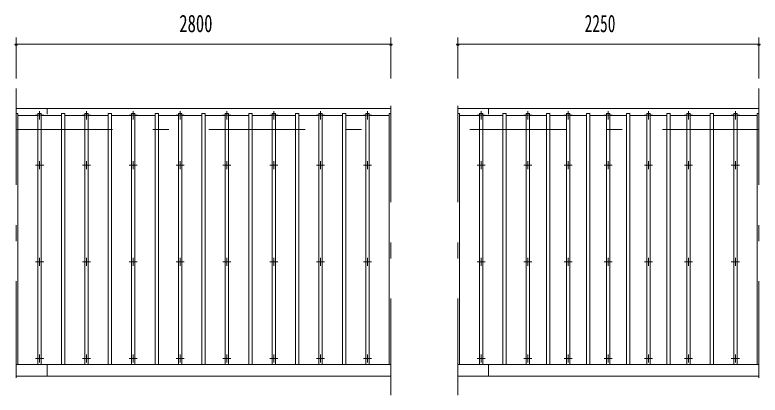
# Model space of a CAD drawing. Units: millimetres, scale not verified. Extents: x -26654 to 26660, y -10500 to 10500.
# Drawn here: x -15176 to -9606, y 6538 to 9377 of the extents above; entities that cross this region are included whole.
import ezdxf
from ezdxf.enums import TextEntityAlignment as Align

# ---------------------------------------------------------------- set-up
doc = ezdxf.new("R2010")
doc.units = ezdxf.units.MM
doc.header["$LTSCALE"] = 60
doc.linetypes.add('USER3', pattern=[24, 12, -5, 2, -5])
for name, color, linetype, lineweight in [('0-2_1-05BOLD', 7, 'Continuous', 18), ('0-3_1-25CENTER', 3, 'USER3', 18), ('0-4_1-45THIN', 4, 'Continuous', 18), ('0-5_1-55DIM', 3, 'Continuous', 18)]:
    doc.layers.add(name, color=color, linetype=linetype, lineweight=lineweight)
doc.styles.add('ＭＳ ゴシック', font='')
doc.styles.get('ＭＳ ゴシック').set_extended_font_data('MS Gothic')

msp = doc.modelspace()

# ---------------------------------------------------------------- linework, layer by layer
at = {"layer": '0-2_1-05BOLD'}
for p, q in [((-12366.46, 8677.67), (-15166.45, 8677.67)), ((-14936.46, 8677.67), (-14936.46, 8634.18)), ((-9616.46, 8677.67), (-11866.46, 8677.67)), ((-11636.46, 8677.67), (-11636.46, 8634.18)), ((-15166.46, 6765.11), (-12366.46, 6765.11)), ((-14936.46, 6765.11), (-14936.46, 6677.68)), ((-11866.46, 6765.11), (-9616.46, 6765.11)), ((-11636.46, 6677.68), (-11636.46, 6765.11)), ((-12366.46, 6677.68), (-15166.46, 6677.68)), ((-9616.46, 6677.68), (-11866.46, 6677.68))]:
    msp.add_line(p, q, dxfattribs=at)
at = {"layer": '0-3_1-25CENTER'}
for p, q in [((-15166.45, 8827.67), (-15166.45, 6537.67)), ((-12366.45, 6537.67), (-12366.45, 8827.67)), ((-11866.46, 6537.67), (-11866.46, 8827.67)), ((-9616.45, 8827.67), (-9616.45, 6537.67)), ((-14991.46, 8596.72), (-14991.46, 8656.71)), ((-14641.45, 8656.71), (-14641.45, 8596.72)), ((-14291.46, 8596.72), (-14291.46, 8656.71)), ((-13941.45, 8656.71), (-13941.45, 8596.72)), ((-13591.45, 8656.71), (-13591.45, 8596.72)), ((-13241.46, 8656.71), (-13241.46, 8596.72)), ((-12891.46, 8656.71), (-12891.46, 8596.72)), ((-12541.45, 8656.71), (-12541.45, 8596.72)), ((-11691.45, 8656.71), (-11691.45, 8596.72)), ((-11341.45, 8596.72), (-11341.45, 8656.71)), ((-11041.45, 8656.71), (-11041.45, 8596.72)), ((-10741.45, 8656.71), (-10741.45, 8596.72)), ((-10441.45, 8656.71), (-10441.45, 8596.72)), ((-10141.45, 8656.71), (-10141.45, 8596.72)), ((-9791.45, 8596.72), (-9791.45, 8656.71)), ((-15021.45, 8626.72), (-14961.45, 8626.72)), ((-14671.45, 8626.72), (-14611.46, 8626.72)), ((-14321.45, 8626.72), (-14261.45, 8626.72)), ((-13971.45, 8626.72), (-13911.45, 8626.72)), ((-13621.45, 8626.72), (-13561.46, 8626.72)), ((-13271.45, 8626.72), (-13211.46, 8626.72)), ((-12921.46, 8626.72), (-12861.46, 8626.72)), ((-12511.45, 8626.72), (-12571.45, 8626.72)), ((-11721.45, 8626.72), (-11661.45, 8626.72)), ((-11311.45, 8626.72), (-11371.45, 8626.72)), ((-11011.45, 8626.72), (-11071.45, 8626.72)), ((-10711.45, 8626.72), (-10771.45, 8626.72)), ((-10411.45, 8626.72), (-10471.46, 8626.72)), ((-10111.45, 8626.72), (-10171.45, 8626.72)), ((-9821.45, 8626.72), (-9761.45, 8626.72)), ((-15166.45, 8521.68), (-12366.46, 8521.68)), ((-9616.46, 8521.68), (-11866.46, 8521.68)), ((-14961.45, 8254.17), (-15021.45, 8254.17)), ((-14991.46, 8284.17), (-14991.46, 8224.17)), ((-14611.46, 8254.17), (-14671.45, 8254.17)), ((-14641.45, 8224.17), (-14641.45, 8284.17)), ((-14261.45, 8254.17), (-14321.45, 8254.17)), ((-14291.46, 8284.17), (-14291.46, 8224.17)), ((-13911.45, 8254.17), (-13971.45, 8254.17)), ((-13941.45, 8224.17), (-13941.45, 8284.17)), ((-13561.46, 8254.17), (-13621.45, 8254.17)), ((-13591.45, 8284.17), (-13591.45, 8224.17)), ((-13211.46, 8254.17), (-13271.45, 8254.17)), ((-13241.46, 8284.17), (-13241.46, 8224.17)), ((-12861.46, 8254.17), (-12921.46, 8254.17)), ((-12891.46, 8284.17), (-12891.46, 8224.17)), ((-12571.45, 8254.17), (-12511.45, 8254.17)), ((-12541.45, 8284.17), (-12541.45, 8224.17)), ((-11721.45, 8254.17), (-11661.45, 8254.17)), ((-11691.45, 8284.17), (-11691.45, 8224.17)), ((-11371.45, 8254.17), (-11311.45, 8254.17)), ((-11341.45, 8284.17), (-11341.45, 8224.17)), ((-11071.45, 8254.17), (-11011.45, 8254.17)), ((-11041.45, 8284.17), (-11041.45, 8224.17)), ((-10771.45, 8254.17), (-10711.45, 8254.17)), ((-10741.45, 8284.17), (-10741.45, 8224.17)), ((-10471.46, 8254.17), (-10411.45, 8254.17)), ((-10441.45, 8284.17), (-10441.45, 8224.17)), ((-10171.45, 8254.17), (-10111.45, 8254.17)), ((-10141.45, 8284.17), (-10141.45, 8224.17)), ((-9821.45, 8254.17), (-9761.45, 8254.17)), ((-9791.45, 8284.17), (-9791.45, 8224.17)), ((-14961.45, 7532.51), (-15021.45, 7532.51)), ((-14991.46, 7562.51), (-14991.46, 7502.51)), ((-14611.46, 7532.51), (-14671.45, 7532.51)), ((-14641.45, 7502.51), (-14641.45, 7562.51)), ((-14261.45, 7532.51), (-14321.45, 7532.51)), ((-14291.46, 7562.51), (-14291.46, 7502.51)), ((-13911.45, 7532.51), (-13971.45, 7532.51)), ((-13941.45, 7502.51), (-13941.45, 7562.51)), ((-13561.46, 7532.51), (-13621.45, 7532.51)), ((-13591.45, 7562.51), (-13591.45, 7502.51)), ((-13271.45, 7532.51), (-13211.46, 7532.51)), ((-13241.46, 7502.51), (-13241.46, 7562.51)), ((-12861.46, 7532.51), (-12921.46, 7532.51)), ((-12891.46, 7562.51), (-12891.46, 7502.51)), ((-12571.45, 7532.51), (-12511.45, 7532.51)), ((-12541.45, 7502.51), (-12541.45, 7562.51)), ((-11661.45, 7532.51), (-11721.45, 7532.51)), ((-11691.45, 7562.51), (-11691.45, 7502.51)), ((-11371.45, 7532.51), (-11311.45, 7532.51)), ((-11341.45, 7562.51), (-11341.45, 7502.51)), ((-11011.45, 7532.51), (-11071.45, 7532.51)), ((-11041.45, 7502.51), (-11041.45, 7562.51)), ((-10771.45, 7532.51), (-10711.45, 7532.51)), ((-10741.45, 7562.51), (-10741.45, 7502.51)), ((-10411.45, 7532.51), (-10471.46, 7532.51)), ((-10441.45, 7502.51), (-10441.45, 7562.51)), ((-10171.45, 7532.51), (-10111.45, 7532.51)), ((-10141.45, 7562.51), (-10141.45, 7502.51)), ((-9821.45, 7532.51), (-9761.45, 7532.51)), ((-9791.45, 7502.51), (-9791.45, 7562.51)), ((-15021.45, 6810.85), (-14961.45, 6810.85)), ((-14991.46, 6840.84), (-14991.46, 6780.85)), ((-14671.45, 6810.85), (-14611.46, 6810.85)), ((-14641.45, 6840.84), (-14641.45, 6780.85)), ((-14321.45, 6810.85), (-14261.45, 6810.85)), ((-14291.46, 6780.85), (-14291.46, 6840.84)), ((-13971.45, 6810.85), (-13911.45, 6810.85)), ((-13941.45, 6840.84), (-13941.45, 6780.85)), ((-13621.45, 6810.85), (-13561.46, 6810.85)), ((-13591.45, 6840.84), (-13591.45, 6780.85)), ((-13271.45, 6810.85), (-13211.46, 6810.85)), ((-13241.46, 6780.85), (-13241.46, 6840.84)), ((-12921.46, 6810.85), (-12861.46, 6810.85)), ((-12891.46, 6840.84), (-12891.46, 6780.85)), ((-12571.45, 6810.85), (-12511.45, 6810.85)), ((-12541.45, 6780.85), (-12541.45, 6840.84)), ((-11721.45, 6810.85), (-11661.45, 6810.85)), ((-11691.45, 6780.85), (-11691.45, 6840.84)), ((-11311.45, 6810.85), (-11371.45, 6810.85)), ((-11341.45, 6840.84), (-11341.45, 6780.85)), ((-11011.45, 6810.85), (-11071.45, 6810.85)), ((-11041.45, 6780.85), (-11041.45, 6840.84)), ((-10711.45, 6810.85), (-10771.45, 6810.85)), ((-10741.45, 6840.84), (-10741.45, 6780.85)), ((-10411.45, 6810.85), (-10471.46, 6810.85)), ((-10441.45, 6840.84), (-10441.45, 6780.85)), ((-10111.45, 6810.85), (-10171.45, 6810.85)), ((-10141.45, 6840.84), (-10141.45, 6780.85)), ((-9761.45, 6810.85), (-9821.45, 6810.85)), ((-9791.45, 6840.84), (-9791.45, 6780.85))]:
    msp.add_line(p, q, dxfattribs=at)
at = {"layer": '0-4_1-45THIN'}
for p, q in [((-15003.96, 8641.19), (-15003.96, 6765.11)), ((-14828.95, 6765.11), (-14828.95, 8641.19)), ((-14653.95, 6765.11), (-14653.95, 8641.19)), ((-14478.96, 6765.11), (-14478.96, 8641.19)), ((-14303.95, 8641.19), (-14303.95, 6765.11)), ((-14128.96, 6765.11), (-14128.96, 8641.19)), ((-13953.95, 6765.11), (-13953.95, 8641.19)), ((-13778.95, 6765.11), (-13778.95, 8641.19)), ((-13603.95, 8641.19), (-13603.95, 6765.11)), ((-13428.96, 8641.19), (-13428.96, 6765.11)), ((-13253.95, 6765.11), (-13253.95, 8641.19)), ((-13078.95, 8641.19), (-13078.95, 6765.11)), ((-12903.95, 6765.11), (-12903.95, 8641.19)), ((-12728.95, 8641.19), (-12728.95, 6765.11)), ((-12553.95, 6765.11), (-12553.95, 8641.19)), ((-12378.95, 8641.19), (-12366.46, 8641.19)), ((-12378.95, 8641.19), (-12378.95, 6765.11)), ((-11703.95, 6765.11), (-11703.95, 8641.19)), ((-11528.95, 6765.11), (-11528.95, 8641.19)), ((-11353.95, 6765.11), (-11353.95, 8641.19)), ((-11203.95, 6765.11), (-11203.95, 8641.19)), ((-11053.95, 6765.11), (-11053.95, 8641.19)), ((-10903.95, 6765.11), (-10903.95, 8641.19)), ((-10753.95, 6765.11), (-10753.95, 8641.19)), ((-10603.95, 6765.11), (-10603.95, 8641.19)), ((-10453.95, 6765.11), (-10453.95, 8641.19)), ((-10303.95, 6765.11), (-10303.95, 8641.19)), ((-10153.95, 6765.11), (-10153.95, 8641.19)), ((-9978.96, 6765.11), (-9978.96, 8641.19)), ((-9803.95, 6765.11), (-9803.95, 8641.19)), ((-9628.95, 8641.19), (-9616.46, 8641.19)), ((-9628.95, 8641.19), (-9628.95, 6765.11)), ((-15153.95, 8626.18), (-15003.96, 8626.18)), ((-14978.95, 8626.18), (-14828.95, 8626.18)), ((-14803.95, 8626.18), (-14653.95, 8626.18)), ((-14628.95, 8626.18), (-14478.96, 8626.18)), ((-14453.95, 8626.18), (-14303.95, 8626.18)), ((-14278.95, 8626.18), (-14128.96, 8626.18)), ((-14103.96, 8626.18), (-13953.95, 8626.18)), ((-13928.95, 8626.18), (-13778.95, 8626.18)), ((-13753.95, 8626.18), (-13603.95, 8626.18)), ((-13578.95, 8626.18), (-13428.96, 8626.18)), ((-13403.95, 8626.18), (-13253.95, 8626.18)), ((-13228.96, 8626.18), (-13078.95, 8626.18)), ((-13053.95, 8626.18), (-12903.96, 8626.18)), ((-12878.95, 8626.18), (-12728.95, 8626.18)), ((-12703.95, 8626.18), (-12553.95, 8626.18)), ((-12528.95, 8626.18), (-12378.95, 8626.18)), ((-11853.95, 8626.18), (-11703.96, 8626.18)), ((-11678.95, 8626.18), (-11528.95, 8626.18)), ((-11503.95, 8626.18), (-11353.95, 8626.18)), ((-11328.95, 8626.18), (-11203.95, 8626.18)), ((-11178.95, 8626.18), (-11053.95, 8626.18)), ((-11028.95, 8626.18), (-10903.95, 8626.18)), ((-10878.95, 8626.18), (-10753.95, 8626.18)), ((-10728.95, 8626.18), (-10603.95, 8626.18)), ((-10578.95, 8626.18), (-10453.95, 8626.18)), ((-10428.95, 8626.18), (-10303.95, 8626.18)), ((-10278.95, 8626.18), (-10153.95, 8626.18)), ((-10128.95, 8626.18), (-9978.96, 8626.18)), ((-9953.95, 8626.18), (-9803.95, 8626.18)), ((-9778.95, 8626.18), (-9628.95, 8626.18))]:
    msp.add_line(p, q, dxfattribs=at)
for points in [[(-15153.95, 6765.11), (-15153.95, 8641.19), (-15166.45, 8641.19)], [(-14978.95, 6765.11), (-14978.95, 8641.19), (-15003.96, 8641.19)], [(-14828.95, 8641.19), (-14803.95, 8641.19), (-14803.95, 6765.11)], [(-14653.95, 8641.19), (-14628.95, 8641.19), (-14628.95, 6765.11)], [(-14478.96, 8641.19), (-14453.95, 8641.19), (-14453.95, 6765.11)], [(-14278.95, 6765.11), (-14278.95, 8641.19), (-14303.95, 8641.19)], [(-14128.96, 8641.19), (-14103.96, 8641.19), (-14103.96, 6765.11)], [(-13953.95, 8641.19), (-13928.95, 8641.19), (-13928.95, 6765.11)], [(-13778.95, 8641.19), (-13753.95, 8641.19), (-13753.95, 6765.11)], [(-13578.95, 6765.11), (-13578.95, 8641.19), (-13603.95, 8641.19)], [(-13403.95, 6765.11), (-13403.95, 8641.19), (-13428.96, 8641.19)], [(-13253.95, 8641.19), (-13228.95, 8641.19), (-13228.95, 6765.11)], [(-13053.95, 6765.11), (-13053.95, 8641.19), (-13078.95, 8641.19)], [(-12903.95, 8641.19), (-12878.95, 8641.19), (-12878.95, 6765.11)], [(-12703.95, 6765.11), (-12703.95, 8641.19), (-12728.95, 8641.19)], [(-12553.95, 8641.19), (-12528.95, 8641.19), (-12528.95, 6765.11)], [(-11853.95, 6765.11), (-11853.95, 8641.19), (-11866.46, 8641.19)], [(-11703.95, 8641.19), (-11678.95, 8641.19), (-11678.95, 6765.11)], [(-11528.95, 8641.19), (-11503.95, 8641.19), (-11503.95, 6765.11)], [(-11353.95, 8641.19), (-11328.95, 8641.19), (-11328.95, 6765.11)], [(-11203.95, 8641.19), (-11178.95, 8641.19), (-11178.95, 6765.11)], [(-11053.95, 8641.19), (-11028.95, 8641.19), (-11028.95, 6765.11)], [(-10903.95, 8641.19), (-10878.95, 8641.19), (-10878.95, 6765.11)], [(-10753.95, 8641.19), (-10728.95, 8641.19), (-10728.95, 6765.11)], [(-10603.95, 8641.19), (-10578.95, 8641.19), (-10578.95, 6765.11)], [(-10453.95, 8641.19), (-10428.95, 8641.19), (-10428.95, 6765.11)], [(-10303.95, 8641.19), (-10278.95, 8641.19), (-10278.95, 6765.11)], [(-10153.95, 8641.19), (-10128.95, 8641.19), (-10128.95, 6765.11)], [(-9978.96, 8641.19), (-9953.95, 8641.19), (-9953.95, 6765.11)], [(-9803.95, 8641.19), (-9778.95, 8641.19), (-9778.95, 6765.11)]]:
    msp.add_lwpolyline(points, dxfattribs=at)
at = {"layer": '0-5_1-55DIM'}
for p, q in [((-15166.45, 9208.67), (-15166.45, 8902.68)), ((-12366.46, 8902.68), (-12366.45, 9208.67)), ((-11866.46, 8902.68), (-11866.46, 9208.67)), ((-9616.46, 9208.67), (-9616.46, 8902.68)), ((-15156.45, 9158.67), (-15176.45, 9158.67)), ((-15166.45, 9158.67), (-12366.45, 9158.67)), ((-12366.45, 9158.67), (-15166.45, 9158.67)), ((-12356.45, 9158.67), (-12376.45, 9158.67)), ((-11856.46, 9158.67), (-11876.46, 9158.67)), ((-11866.46, 9158.67), (-9616.46, 9158.67)), ((-11866.46, 9158.67), (-9616.46, 9158.67)), ((-9606.46, 9158.67), (-9626.46, 9158.67))]:
    msp.add_line(p, q, dxfattribs=at)
for centre in [(-15166.45, 9158.67), (-12366.45, 9158.67), (-11866.46, 9158.67), (-9616.46, 9158.67)]:
    msp.add_arc(centre, 10, 180, 0, dxfattribs=at)

# ---------------------------------------------------------------- texts
at = {"layer": '0-5_1-55DIM', "color": 7, "style": 'ＭＳ ゴシック'}
for s, width, p in [('2800', 0.7, (-13947.73, 9208.67)), ('2250', 0.65, (-10918.14, 9208.67))]:
    msp.add_text(s, height=130.2, dxfattribs=dict(at, width=width)).set_placement(p, align=Align.BOTTOM_LEFT)

doc.saveas('drawing.dxf')
